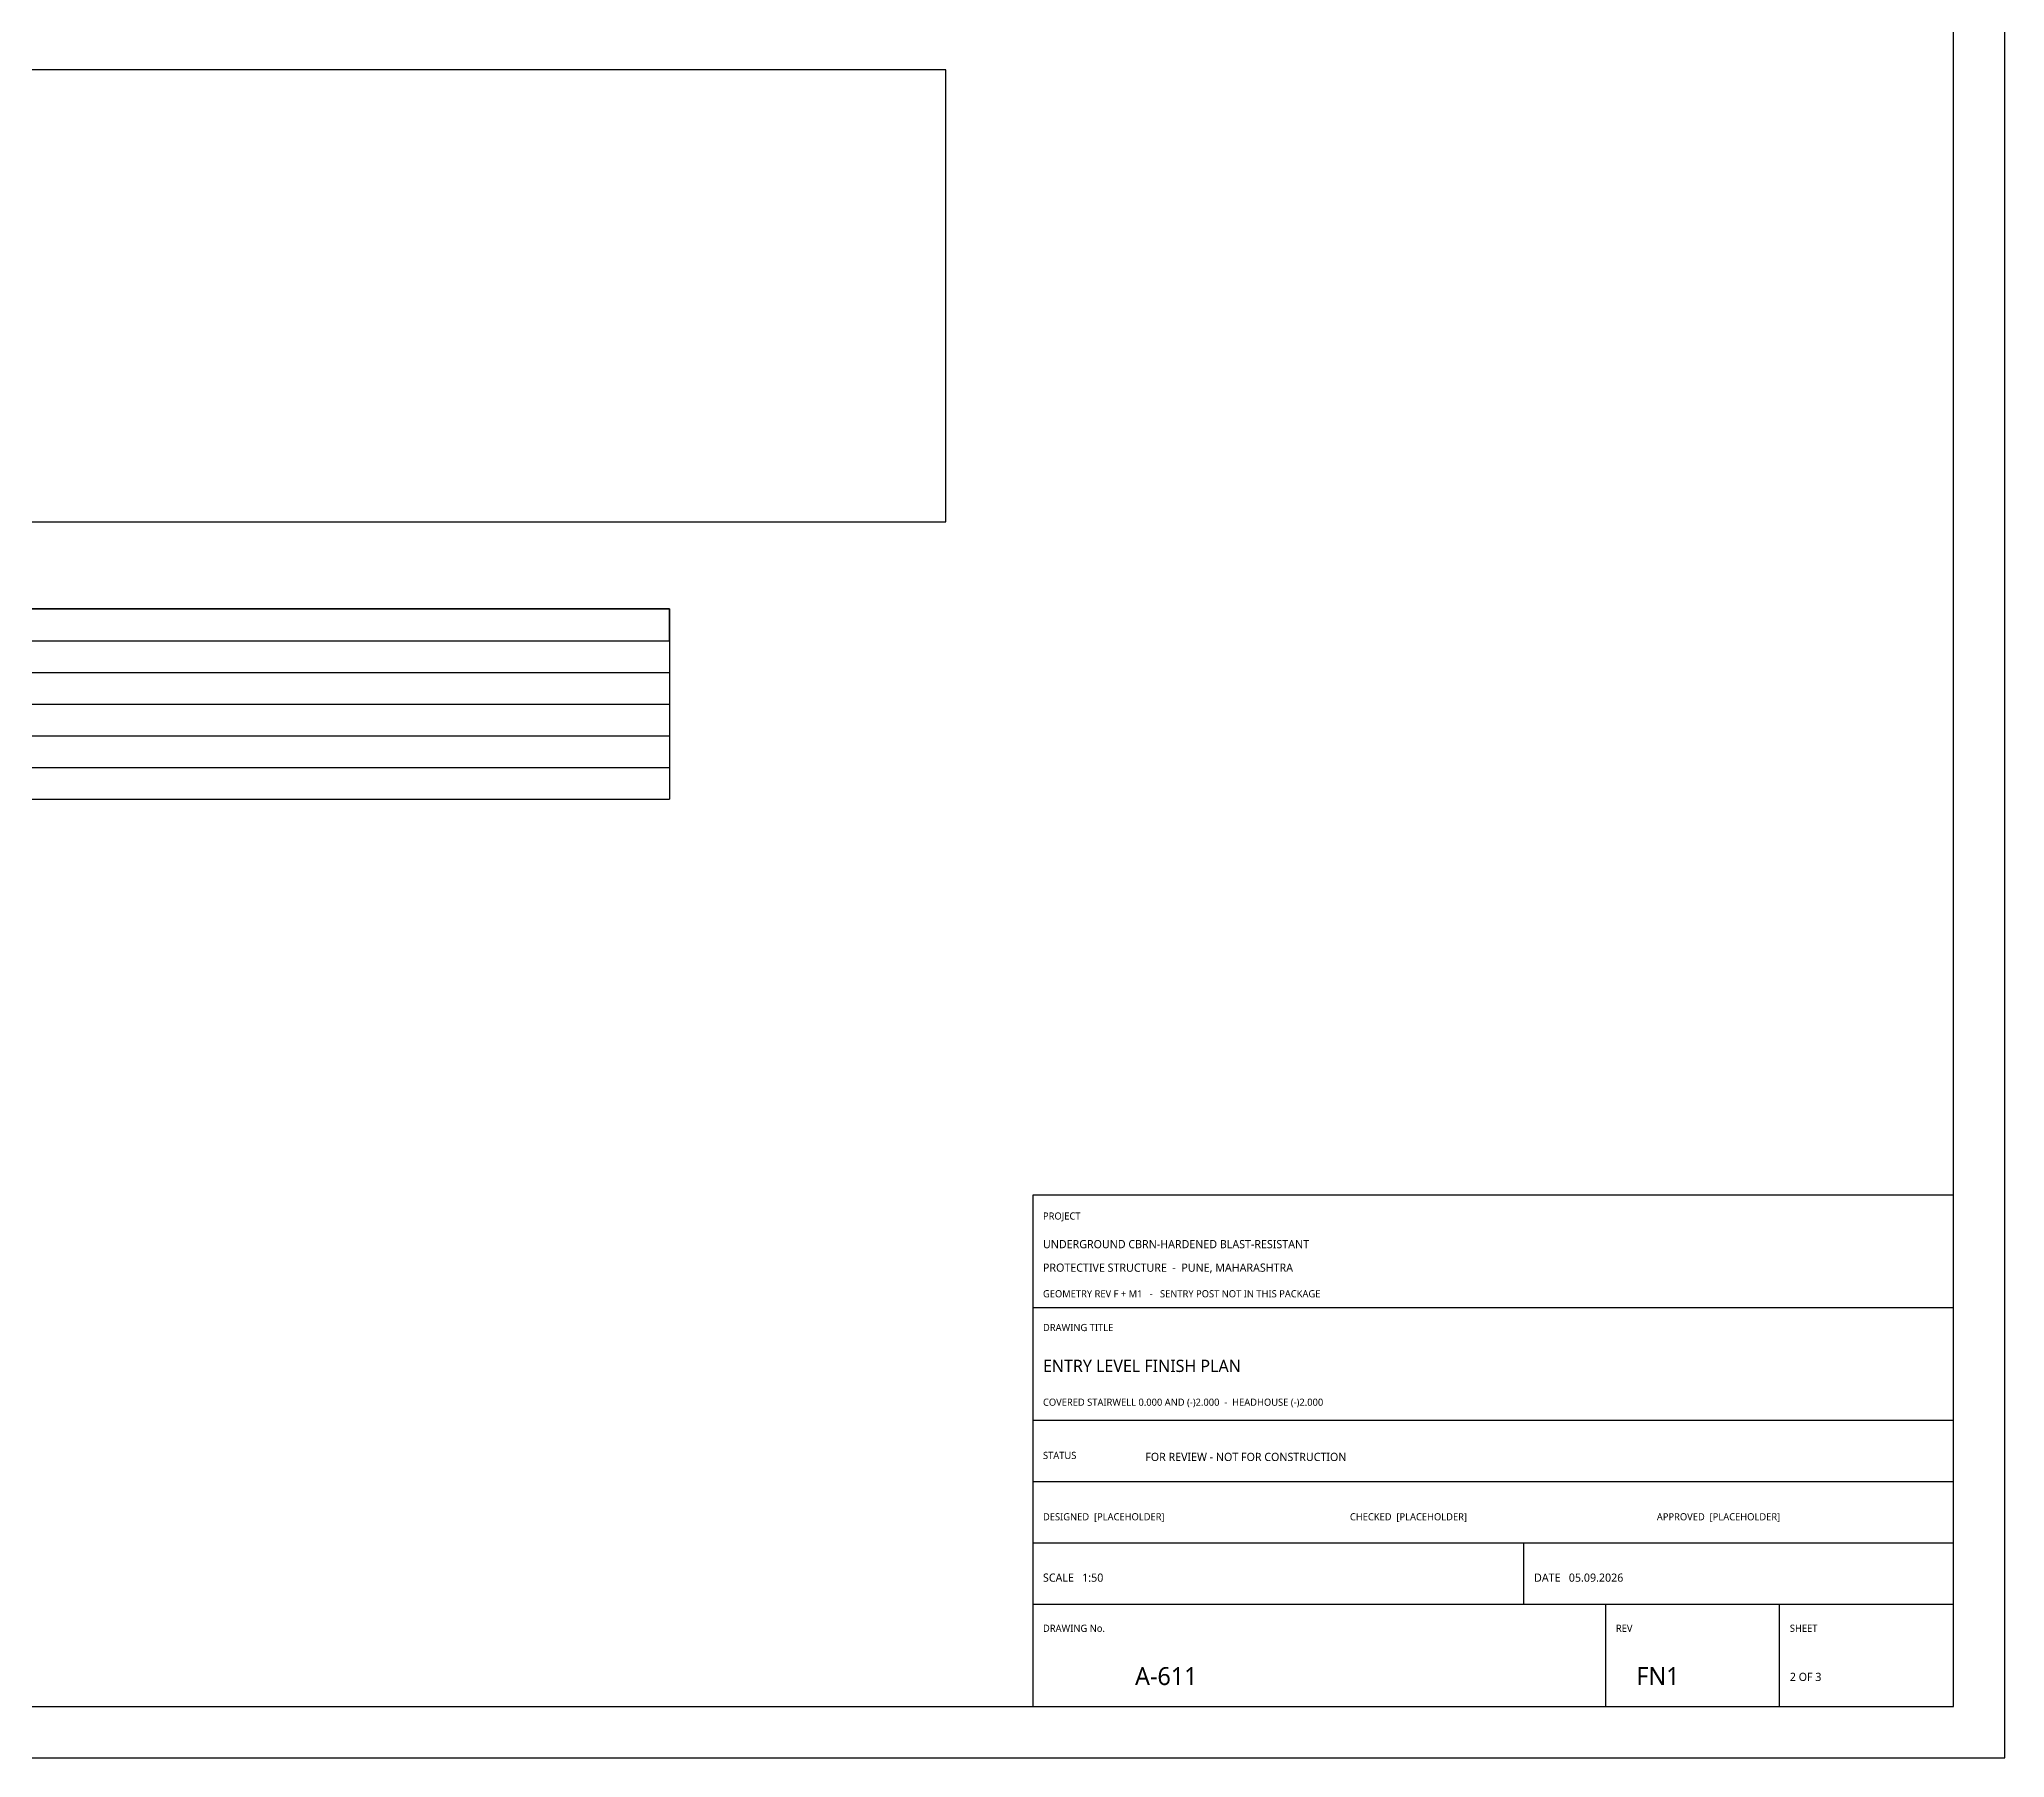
# Model space of a CAD drawing. Header units: millimetres. Extents: x 0 to 841, y 0 to 594.
# Drawn here: x 456.8 to 841, y 0 to 335.9 of the extents above; entities that cross this region are included whole.
import ezdxf

# ---------------------------------------------------------------- set-up
doc = ezdxf.new("R2010")
doc.units = ezdxf.units.MM
for name, color, linetype in [('M-FLAG', 1, 'Continuous'), ('M-TABLE', 7, 'Continuous'), ('M-TITLE', 7, 'Continuous'), ('S-TITLE', 7, 'Continuous')]:
    doc.layers.add(name, color=color, linetype=linetype)
doc.styles.add('OpenSans', font='OpenSans-Regular.ttf')

msp = doc.modelspace()

# ---------------------------------------------------------------- linework, layer by layer
at = {"layer": 'M-TABLE'}
for p, q in [((14, 224.575), (580, 224.575)), ((580, 224.575), (580, 187.375)), ((14, 212.175), (580, 212.175)), ((14, 205.975), (580, 205.975)), ((14, 199.775), (580, 199.775)), ((14, 193.575), (580, 193.575)), ((14, 187.375), (580, 187.375))]:
    msp.add_line(p, q, dxfattribs=at)
msp.add_lwpolyline([(14, 218.375), (580, 218.375), (580, 224.575), (14, 224.575)], close=True, dxfattribs=at)
at = {"layer": 'M-TITLE'}
for p, q in [((651, 88), (831, 88)), ((651, 66), (831, 66)), ((651, 54), (831, 54)), ((651, 42), (831, 42)), ((747, 30), (747, 42)), ((651, 30), (831, 30)), ((763, 10), (763, 30)), ((797, 10), (797, 30))]:
    msp.add_line(p, q, dxfattribs=at)
msp.add_lwpolyline([(651, 10), (831, 10), (831, 110), (651, 110)], close=True, dxfattribs=at)
at = {"layer": 'S-TITLE'}
for points in [[(0, 0), (841, 0), (841, 594), (0, 594)], [(10, 10), (831, 10), (831, 584), (10, 584)], [(14, 241.575), (634, 241.575), (634, 330), (14, 330)]]:
    msp.add_lwpolyline(points, close=True, dxfattribs=at)

# ---------------------------------------------------------------- texts
at = {"layer": 'M-FLAG', "style": 'OpenSans'}
msp.add_text('FOR REVIEW - NOT FOR CONSTRUCTION', height=1.6, dxfattribs=at).set_placement((673, 58))
at = {"layer": 'M-TITLE', "style": 'OpenSans'}
for s, height, p in [('PROJECT', 1.4, (653, 105.2)), ('UNDERGROUND CBRN-HARDENED BLAST-RESISTANT', 1.6, (653, 99.6)), ('PROTECTIVE STRUCTURE  -  PUNE, MAHARASHTRA', 1.6, (653, 95)), ('GEOMETRY REV F + M1   -   SENTRY POST NOT IN THIS PACKAGE', 1.4, (653, 90)), ('DRAWING TITLE', 1.4, (653, 83.4)), ('ENTRY LEVEL FINISH PLAN', 2.4, (653, 75.4)), ('COVERED STAIRWELL 0.000 AND (-)2.000  -  HEADHOUSE (-)2.000', 1.4, (653, 68.8)), ('STATUS', 1.4, (653, 58.4)), ('DESIGNED  [PLACEHOLDER]', 1.4, (653, 46.4)), ('CHECKED  [PLACEHOLDER]', 1.4, (713, 46.4)), ('APPROVED  [PLACEHOLDER]', 1.4, (773, 46.4)), ('SCALE   1:50', 1.6, (653, 34.4)), ('DATE   05.09.2026', 1.6, (749, 34.4)), ('DRAWING No.', 1.4, (653, 24.6)), ('REV', 1.4, (765, 24.6)), ('SHEET', 1.4, (799, 24.6)), ('A-611', 3.5, (671, 14.2)), ('FN1', 3.5, (769, 14.2)), ('2 OF 3', 1.6, (799, 15))]:
    msp.add_text(s, height=height, dxfattribs=at).set_placement(p)

doc.saveas('drawing.dxf')
